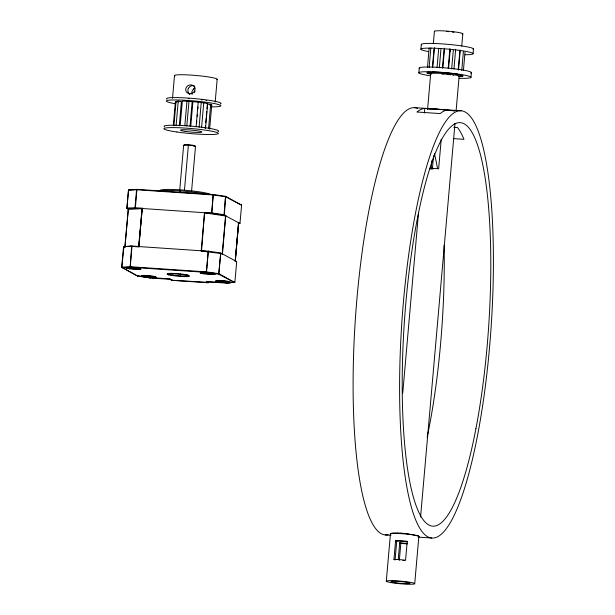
<?xml version="1.0" encoding="UTF-8"?>
<svg xmlns="http://www.w3.org/2000/svg" width="615" height="615" viewBox="0 0 615 615"><rect width="100%" height="100%" fill="white"/><g stroke="black" fill="none" stroke-linecap="round" stroke-linejoin="round"><path stroke-width="0.92" d="M136.499 246.53L138.367 246.431L132.056 246L123.553 246.653L121.701 267.179L137.714 276.12L150.091 277.957L169.725 279.295L172.008 280.34L208.224 282.785C210.107 282.147 205.41 281.293 207.24 281.816L226.374 283.108L234.869 282.247L236.675 261.89L235.238 261.152A0.83 0.515 -5.9 0 0 235.207 260.845L238.528 222.814A0.83 0.623 18 0 0 238.62 222.453L239.958 223.483L241.595 205.31M147.039 277.081L150.091 277.957M121.701 267.179L122.124 267.686L130.203 267.241L206.425 272.391L218.802 274.205L220.724 253.011L218.717 274.205L234.722 282.562L219.201 273.767L206.409 271.868L208.231 251.189M224.36 214.766L225.797 215.542A0.83 0.515 -5.9 0 1 225.567 215.827A0.83 0.692 86.9 0 1 225.159 215.903L223.86 215.212L224.36 214.804L225.613 196.346L213.259 194.509L137.014 189.358L128.497 190.043L126.867 208.324L141.673 208.669L128.581 209.384A0.83 0.446 -81.6 0 1 128.335 209.261L124.845 247.284M172.008 280.34L169.863 278.91L170.286 279.41M139.682 268.317L140.059 268.763M154.98 276.589L155.357 277.004M187.567 275.051L187.944 275.505M229.272 281.578L229.641 282.024M137.399 275.704L137.798 276.135L121.816 267.425L123.953 246.438M128.935 189.804L128.497 190.22L126.928 208.185L128.581 209.384M124.937 247.322L128.297 208.954L126.859 208.178M137.014 189.358L136.576 189.774L135.008 207.709L142.273 208.185L138.59 246.538L201.566 250.805A0.83 0.692 86.9 0 1 201.974 250.736L208.324 251.158L220.57 252.973L221.854 253.664A0.83 0.692 86.9 0 1 222.238 253.864A0.83 0.623 18 0 1 222.407 254.241M123.523 246.861L132.033 246L130.172 267.233L131.625 246.415L138.89 246.892L141.973 208.477L204.864 212.752A0.83 0.692 86.9 0 0 205.279 212.959L225.159 215.911M138.89 246.892L142.273 208.185M172.515 98.277L174.499 75.584M173.315 125.352L175.367 101.929A18.296 1.691 5 0 0 176.19 102.421M173.907 125.783L176.036 101.421A18.296 1.691 5 0 1 178.235 101.16L181.402 101.529L179.273 125.891M176.105 125.522L178.235 101.16M180.203 125.46L182.332 101.098A18.296 1.691 5 0 1 186.96 101.26L192.918 101.66A18.296 1.691 5 0 1 198.207 102.175L203.742 102.89A18.296 1.691 5 0 1 207.678 103.558L205.548 127.92M184.831 125.614L186.96 101.252M179.741 190.043L183.654 145.301M179.987 192.495L180.118 190.919M186.806 126.037L188.943 101.675M190.012 126.252L192.149 101.89M184.469 189.904L188.375 145.202M190.781 126.021L192.918 101.66M180.449 275.858L180.61 274.052M196.108 126.844L198.207 102.175M196.623 122.946L196.792 121.07M197.2 116.389L197.361 114.513M197.853 108.893L198.015 107.018M191.58 191.042L195.501 146.362M199.091 127.228L201.22 102.866M201.612 127.244L203.742 102.89M205.241 128.412L205.487 125.598M205.733 122.792L206.148 118.103M206.309 116.235L206.717 111.546M206.963 108.74L207.293 104.988M208.554 128.673L210.684 104.312L207.37 104.05M209.63 129.25L211.76 104.896A18.296 1.691 5 0 0 210.684 104.312M220.939 253.457L201.182 251.105L204.572 212.398L211.891 212.905L213.259 194.509M201.566 250.805L204.572 212.398M215.181 102.005L217.164 79.312M222.238 253.864L225.567 215.827M225.797 215.542L222.415 254.241L220.977 253.472M224.529 282.108L224.683 280.348M235.238 261.152L238.628 222.453M235.361 260.86L238.689 222.822L225.72 215.842M418.838 72.816L419.246 68.096M420.898 49.215L421.313 44.495M427.463 67.466L429.147 48.162M424.404 112.991L424.804 108.417L448.02 109.985A214.128 44.695 -86.1 0 0 440.194 113.583L416.978 112.015A214.128 44.695 -86.1 0 1 424.804 108.417M429.116 67.512L430.838 47.839M386.297 581.252L390.44 533.943M402.748 393.131L418.554 212.444M430.685 73.792L427.594 109.239M433.337 43.642L434.421 31.257M432.453 66.92L434.013 49.123M432.729 67.373L434.451 47.701M393.961 559.404L395.614 540.524A14.276 1.322 5 0 1 407.222 541.308L405.569 560.188A14.276 1.322 5 0 0 393.961 559.404L395.076 560.004L396.729 541.123L395.614 540.524M437.065 67.458L438.703 48.723M439.31 67.881L440.947 49.146M431.1 169.21L431.853 160.6M398.228 559.727L399.712 542.73A9.517 0.876 5 0 0 407.353 543.437M432.391 168.91L433.567 155.51M399.343 560.327L400.826 543.329L399.712 542.73M442.431 68.065L444.068 49.323M442.862 67.796L444.584 48.116M441.239 139.144L438.641 168.81A14.276 1.322 5 0 0 429.993 168.195M448.189 68.257L449.903 48.585M448.566 68.596L450.203 49.861M451.664 68.965L453.309 50.23M453.955 68.942L455.677 49.261M458.237 69.603L459.951 49.93M458.498 70.148L460.143 51.406M456.099 110.792L459.128 76.283M414.718 583.743A14.276 1.322 5 0 0 394.046 580.698A14.276 1.322 5 0 0 392.777 582.882A14.276 1.322 5 0 0 414.718 583.743L418.861 536.441A14.453 1.138 8.5 0 1 418.784 536.603L418.469 536.664M420.568 517.007L454.992 123.477M461.75 46.133L462.834 33.748M461.765 70.371L463.402 51.637M463.402 70.61L465.009 52.244M470.975 77.267L471.39 72.547M473.043 53.666L473.45 48.946M169.832 278.895L150.229 277.534L150.145 277.918M172.077 280.263L208.685 282.37M226.75 282.692L207.309 281.747M127.32 267.902L126.874 268.325M142.626 276.104L142.203 276.558M169.025 274.39L168.572 274.844M201.612 272.914L201.159 273.337M216.911 281.155L216.518 281.578M234.83 282.254L226.343 283.108M240.027 223.245L238.197 223.353M136.96 189.397L136.876 189.781L213.19 194.94L225.728 196.785L241.633 205.249M213.19 194.548L211.56 213.359M193.294 89.459L192.972 89.79A4.82 4.743 44.8 0 0 192.549 90.359A4.413 4.359 71.8 0 0 192.049 94.218A4.82 4.812 78.8 0 0 192.188 94.426M241.241 204.787L241.541 205.103L225.513 196.331L224.014 215.119L211.591 213.39L211.891 212.905L224.329 214.758M206.494 281.824L208.224 282.785M206.448 272.391L208.339 251.158M392.424 533.29L393.177 533.205M128.466 190.22L136.884 189.751L135.362 208.239M126.89 208.154L135.008 207.709L135.331 208.239M121.732 267.156L130.111 266.718L206.371 271.868L206.402 272.353M239.589 223.668L238.259 222.968A0.83 0.446 -81.6 0 0 238.528 222.814M206.394 103.62L207.678 103.558M396.122 533.059L397.298 533.051M429.554 108.917L430.292 108.924M433.214 109.024L434.39 109.086M209.4 104.765L211.76 104.896M401.157 533.182L402.479 533.274M438.241 109.324L438.902 109.37M414.748 107.656L461.173 110.792A214.128 44.695 -86.1 0 1 477.609 435.066A214.128 44.695 -86.1 0 1 400.542 427.363A214.128 44.695 -86.1 0 1 461.173 110.792M453.778 127.29L457.499 127.543A202.235 42.212 -86.1 0 1 463.971 139.336L453.755 138.644M205.279 212.967L211.591 213.39M222.376 253.872L236.314 261.437M385.274 534.889L390.963 535.273M418.438 537.126L431.707 538.025M431.023 73.869L428.57 73.692A18.296 1.691 5 0 1 426.971 73.085L430.016 72.916L427.018 72.524A18.296 1.691 5 0 1 428.709 72.201L433.906 72.47L432.322 72.055A18.296 1.691 5 0 1 436.658 72.147L442.454 72.478A18.296 1.691 5 0 1 447.774 72.947L453.539 73.623A18.296 1.691 5 0 1 457.821 74.292L456.192 74.415L461.358 75.053A18.296 1.691 5 0 1 462.957 75.668L459.912 75.837L462.911 76.229A18.296 1.691 5 0 1 461.219 76.552L458.782 76.298M172.108 279.917L171.631 279.848M443.753 109.716L444.453 109.778M449.035 110.185L450.165 110.308M408.053 533.858L406.661 533.682A14.491 2.199 5.8 0 0 402.487 533.282M176.036 101.421L178.873 101.829M201.974 250.728L205.764 251.289M137.599 275.681L145.148 276.796M411.912 534.473L413.034 534.681M390.863 533.643A13.853 1.468 1.9 0 0 390.494 533.858A14.437 1.522 1.5 0 0 390.433 534.005L390.448 534.074A14.276 1.322 5 0 1 401.772 533.697A14.276 1.322 5 0 1 417.885 535.903L418.423 536.103L417.885 535.903A14.453 1.192 8.2 0 0 417.024 535.573M418.231 536.026L418.769 536.311M418.838 536.388L418.853 536.426A14.276 1.322 5 0 1 418.515 536.734M429.539 168.741A9.517 0.876 5 0 1 433.337 168.825M441.816 73.938A9.517 0.876 5 0 1 443.715 74.061M448.504 74.538A9.517 0.876 5 0 1 450.218 74.769M452.917 75.261A9.517 0.876 5 0 1 453.401 75.384M434.405 153.689A202.235 42.212 -86.1 0 1 437.549 168.671M444.107 245.247A202.235 42.212 -86.1 0 1 427.164 437.134M454.954 123.331A14.491 1.545 1.1 0 1 454.777 123.7A13.845 1.484 1.7 0 1 454.539 123.838M388.242 534.719A214.128 44.695 -86.1 0 1 355.516 316.825A214.128 44.695 -86.1 0 1 417.647 108.409M397.159 532.997A14.491 2.26 5.8 0 1 401.08 533.128M392.762 533.128A14.522 1.999 5.1 0 1 395.676 532.944M390.61 533.62A14.522 1.684 3.5 0 1 391.909 533.228M427.602 109.186A14.491 1.138 8.7 0 1 427.656 109.078M427.686 109.078A13.853 1.084 8.2 0 1 427.917 109.001M427.717 108.978A14.522 1.099 7.4 0 1 428.939 108.817M429.308 108.794A14.522 0.853 5.6 0 1 432.145 108.855M433.606 108.986A14.491 0.515 4.4 0 1 437.803 109.239M416.086 535.35A13.845 1.169 8 0 1 416.87 535.557M412.557 534.689A14.522 1.322 7.5 0 1 415.494 535.319M407.799 533.966A14.522 1.714 6.4 0 1 411.412 534.527M439.748 109.462A14.491 0.431 4.2 0 1 443.599 109.747M444.66 109.916A14.522 0.723 4.1 0 1 448.089 110.216M449.442 110.362A14.522 1.192 3.1 0 1 452.409 110.731M453.04 110.723A13.845 1.391 1.9 0 1 454.208 110.938M454.07 110.938A14.491 1.484 1.7 0 1 454.408 111.015M431.115 74.161A14.276 1.322 5 0 1 445.037 73.731A14.276 1.322 5 0 1 458.636 76.575M429.893 75.722A26.168 2.414 5 0 1 425.642 71.732A26.168 2.414 5 0 1 464.748 75.184A26.168 2.414 5 0 1 459.197 78.305M419.784 68.596A26.168 2.414 5 0 1 445.76 67.934A26.168 2.414 5 0 1 470.667 73.085M407.438 543.898A14.276 1.322 5 0 1 400.826 543.329M396.729 541.123A9.517 0.876 5 0 1 407.438 541.792M402.91 560.365A9.517 0.876 5 0 1 404.847 560.565M441.624 73.662A5.666 0.523 5 0 1 450.495 74.753M421.567 44.818A26.168 2.414 5 0 1 447.82 44.334A26.168 2.414 5 0 1 473.066 49.369M428.224 51.499A26.168 2.414 5 0 1 428.847 48.124A26.168 2.414 5 0 1 465.716 51.376A26.168 2.414 5 0 1 465.094 54.758M434.69 31.619A14.276 1.322 5 0 1 449.357 31.303A14.276 1.322 5 0 1 462.18 34.133M446.475 31.511A9.517 0.876 5 0 1 448.404 31.657M452.217 32.057A9.517 0.876 5 0 1 453.939 32.288M449.65 50.822A9.517 0.876 5 0 1 450.564 50.937M189.358 87.069A4.666 4.636 41.5 0 1 194.732 86.062M188.421 88.406A4.882 4.374 -86 0 1 189.051 87.399M188.182 92.342A4.413 3.713 -79.8 0 1 188.367 88.368M188.305 92.273A4.958 4.274 -69.2 0 0 188.651 93.08L188.851 93.465A4.666 4.205 -47.2 0 0 189.635 94.479M193.287 89.444A4.859 4.705 -4.6 0 1 193.817 89.006M193.625 88.783A4.659 4.436 -11.6 0 1 195.216 87.983M194.279 92.65A4.728 4.712 14.7 0 1 195.147 90.951M188.159 98.646A21.41 1.976 5 0 1 189.028 98.7M201.328 99.853A21.41 1.976 5 0 1 202.158 99.953M206.056 100.491A21.41 1.976 5 0 1 206.771 100.606M174.937 76.037A21.41 1.976 5 0 1 195.524 75.437A21.41 1.976 5 0 1 216.841 79.612M164.505 126.821A27.36 2.529 5 0 1 191.895 126.213A27.36 2.529 5 0 1 217.979 131.556M175.652 103.766A27.36 2.529 5 0 1 173.991 99.945A27.36 2.529 5 0 1 213.536 103.412A27.36 2.529 5 0 1 211.03 106.872M166.972 99.192A27.36 2.529 5 0 1 194.056 98.538A27.36 2.529 5 0 1 220.447 103.881M128.327 209.261A0.83 0.515 -5.9 0 1 128.297 208.954M234.953 260.729A0.83 0.446 -81.6 0 1 235.207 260.845M138.367 246.431A0.83 0.446 -81.6 0 1 138.621 246.546M130.549 267.21A7.134 0.661 5 0 1 140.551 268.594A7.134 0.661 5 0 1 132.333 268.624A7.134 0.661 5 0 1 127.144 267.225M141.942 208.516A0.83 0.446 -81.6 0 1 141.673 208.662M160.615 190.496A24.984 2.306 5 0 1 184.554 190.181A24.984 2.306 5 0 1 210.353 194.64M159.523 190.981A1.192 1.176 53.2 0 1 160.753 190.173M160.238 190.927A26.168 2.414 5 0 1 182.471 191.088A26.168 2.414 5 0 1 208.362 194.601M184.769 145.186A5.474 0.507 5 0 1 186.514 144.686A5.474 0.507 5 0 1 193.663 145.386A5.474 0.507 5 0 1 193.748 146.062M184.108 145.586A5.95 0.546 5 0 1 189.674 145.301A5.95 0.546 5 0 1 194.955 146.539M475.956 428.486A202.235 42.212 -86.1 0 0 460.251 122.654A202.235 42.212 -86.1 0 0 403.117 422.09A202.235 42.212 -86.1 0 0 475.956 428.486M394.93 582.666A9.517 0.876 5 0 0 409.944 583.351A9.517 0.876 5 0 0 396.667 581.298A9.517 0.876 5 0 0 394.93 582.666M189.958 93.803A4.728 4.397 -28.7 0 0 194.555 87.169A4.728 4.397 -28.7 0 0 186.514 87.007A4.728 4.397 -28.7 0 0 189.958 93.803M185.23 131.379A10.709 0.992 5 0 0 201.789 132.056A10.709 0.992 5 0 0 186.406 129.765A10.709 0.992 5 0 0 185.23 131.379M176.828 131.987A27.36 2.529 5 0 0 218.387 133.501A27.36 2.529 5 0 0 178.212 127.712A27.36 2.529 5 0 0 176.828 131.987M172.584 275.574A11.185 1.03 5 0 0 189.397 276.15A11.185 1.03 5 0 0 172.792 273.798A11.185 1.03 5 0 0 172.584 275.574M129.604 268.817A7.611 0.7 5 0 0 141.05 269.209A7.611 0.7 5 0 0 129.742 267.602A7.611 0.7 5 0 0 129.604 268.817M203.888 273.836A7.611 0.7 5 0 0 215.335 274.229A7.611 0.7 5 0 0 204.026 272.622A7.611 0.7 5 0 0 203.888 273.836M144.902 277.058A7.611 0.7 5 0 0 156.348 277.45A7.611 0.7 5 0 0 145.04 275.843A7.611 0.7 5 0 0 144.902 277.058M219.194 282.077A7.611 0.7 5 0 0 230.633 282.47A7.611 0.7 5 0 0 219.324 280.863A7.611 0.7 5 0 0 219.194 282.077M172.869 275.082A10.709 0.992 5 0 0 188.966 275.635A10.709 0.992 5 0 0 173.061 273.383A10.709 0.992 5 0 0 172.869 275.082M204.172 273.344A7.134 0.661 5 0 0 214.904 273.713A7.134 0.661 5 0 0 204.303 272.214A7.134 0.661 5 0 0 204.172 273.344M219.47 281.585A7.134 0.661 5 0 0 230.202 281.954A7.134 0.661 5 0 0 219.601 280.455A7.134 0.661 5 0 0 219.47 281.585M145.186 276.565A7.134 0.661 5 0 0 155.918 276.935A7.134 0.661 5 0 0 145.317 275.435A7.134 0.661 5 0 0 145.186 276.565"/></g></svg>
